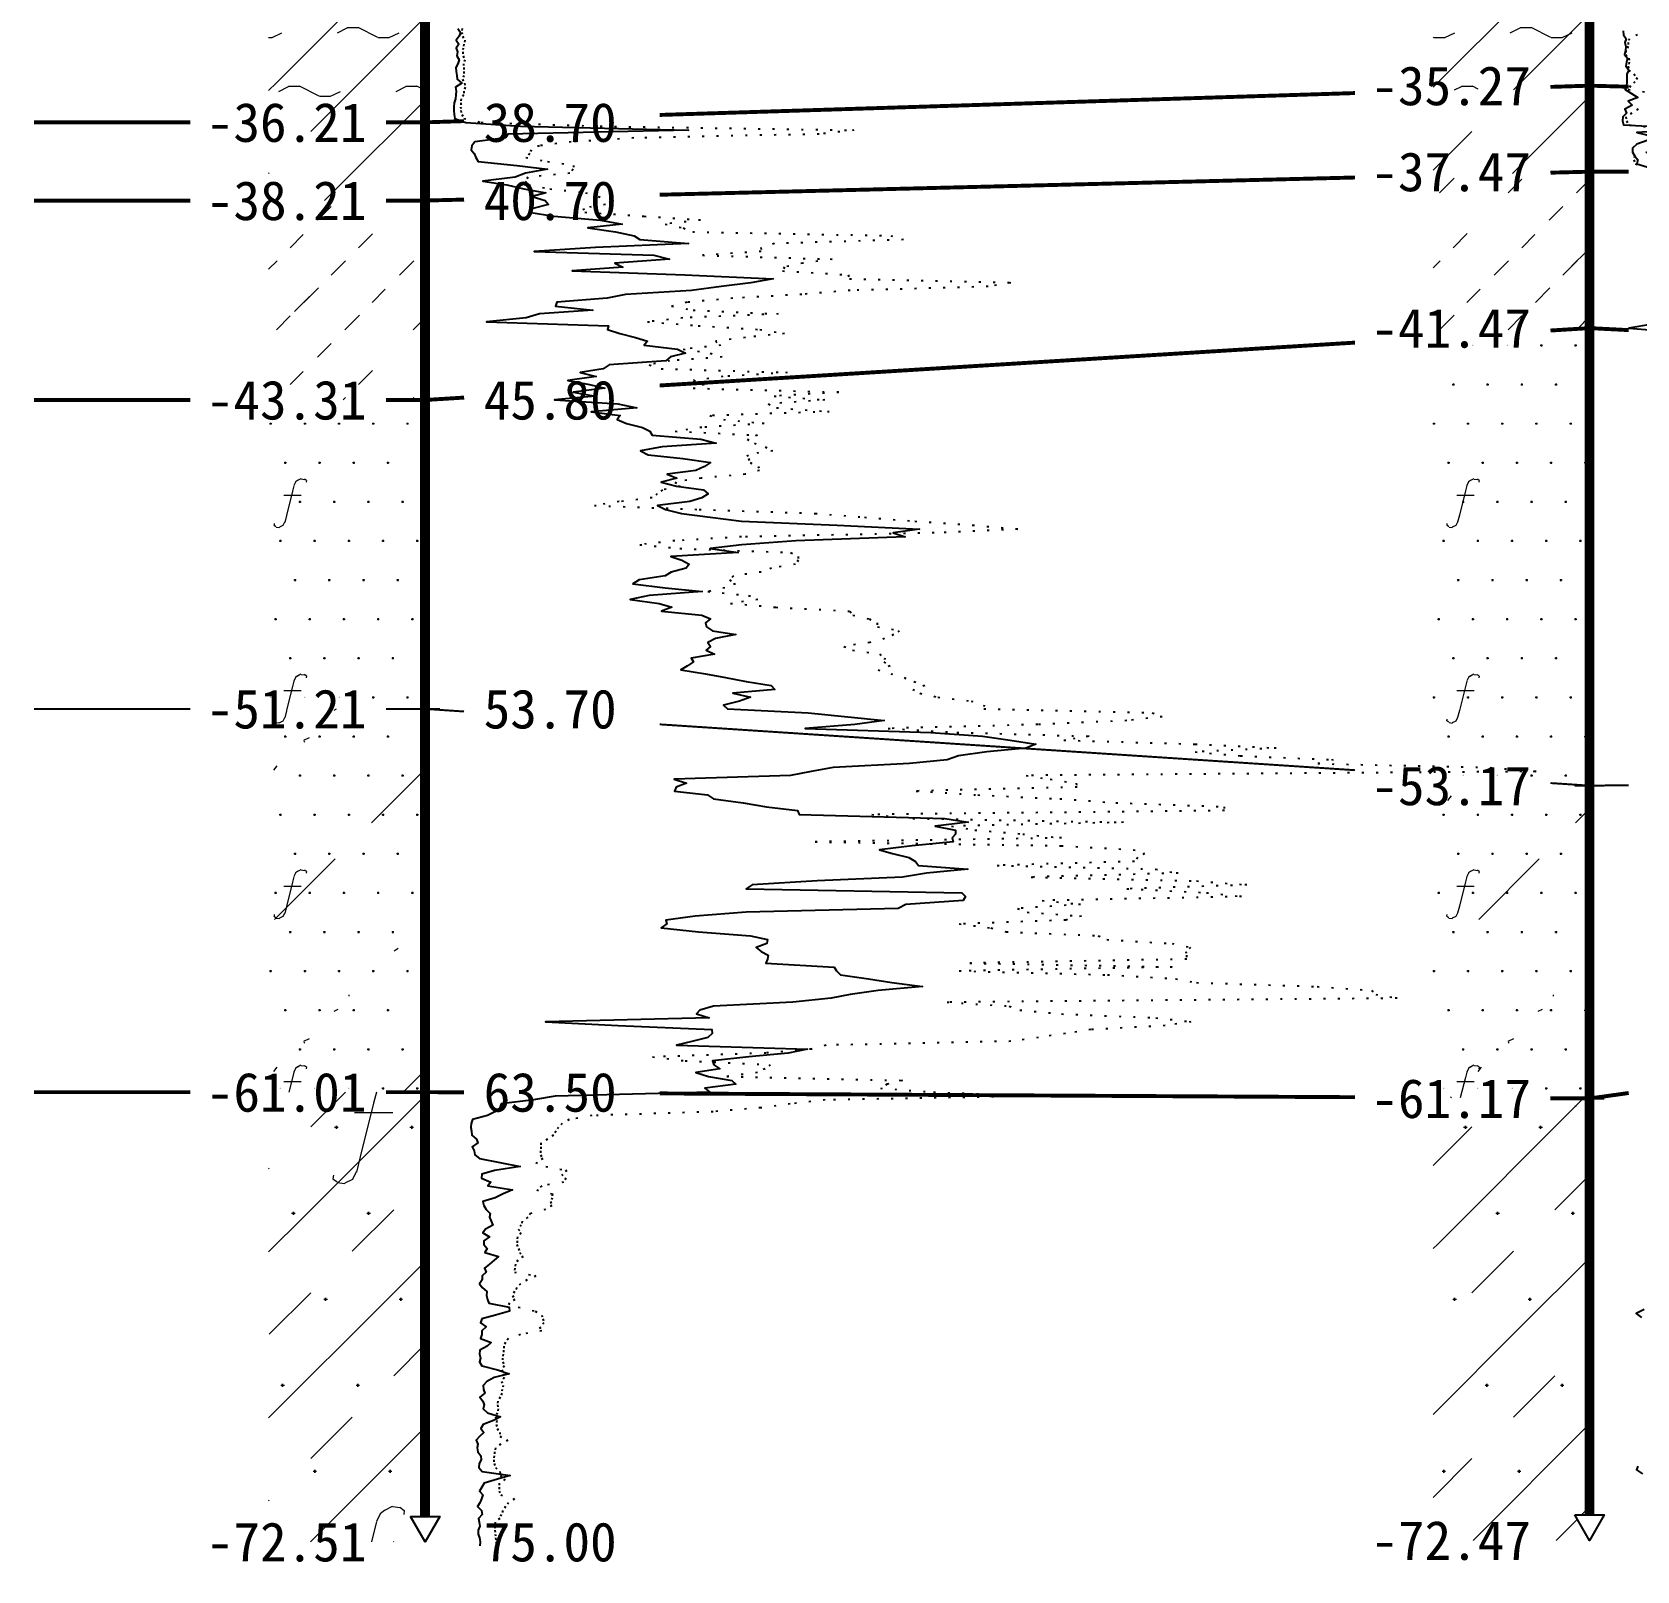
# Model space of a CAD drawing. Extents: x -37 to 3540, y -1485 to 297.
# Drawn here: x 2678.3 to 2760.4, y -825.7 to -747 of the extents above; entities that cross this region are included whole.
import ezdxf
from ezdxf.enums import TextEntityAlignment as Align

# ---------------------------------------------------------------- set-up
doc = ezdxf.new("R2010")
doc.units = 0
doc.linetypes.add('DOT', pattern=[6.35, 0, -6.35])
for name, color, linetype in [('CURVE', 200, 'CONTINUOUS'), ('HOLE', 41, 'CONTINUOUS'), ('STRATUM', 241, 'CONTINUOUS')]:
    doc.layers.add(name, color=color, linetype=linetype)
doc.layers.add('HATCH', color=7, linetype='CONTINUOUS', lineweight=13)
doc.styles.add('ST', font='')
doc.styles.get('ST').set_extended_font_data('SimSun')
pattern_1 = [(45, (2761.5203, -891), (-2.12132, 2.12132), [10, 0]), (26.565, (2762.5944, -891.2536), (5.999823, 5.999812), [0.567, -12.849]), (0, (2762.0274, -891.2536), (0, 6), [0.567, -5.433]), (26.565, (2759.939, -891), (5.999823, 5.999812), [0.567, -12.849]), (0, (2760.446, -890.7464), (0, 6), [0.567, -5.433]), (153.435, (2762.0274, -891.2536), (-5.999818, -5e-06), [1.134, -12.2826]), (26.565, (2765.5944, -888.2536), (5.999823, 5.999812), [0.567, -12.849]), (0, (2765.0274, -888.2536), (0, 6), [0.567, -5.433]), (26.565, (2762.939, -888), (5.999823, 5.999812), [0.567, -12.849]), (0, (2763.446, -887.7464), (0, 6), [0.567, -5.433]), (153.435, (2765.0274, -888.2536), (-5.999818, -5e-06), [1.134, -12.2826])]
pattern_2 = [(45, (2761.52, -891), (-4.24264, 4.24264), [10, 0]), (45, (2762.581, -894.182), (-2.12132, 6.36396), [3, -3])]
pattern_3 = [(45, (2761.5203, -891), (-6e-07, 6.99998), [0.9473, -8.9522]), (45, (2762.9203, -889.6), (-6e-07, 6.99998), [0.9869, -8.9126]), (45, (2764.3203, -888.2), (-6e-07, 6.99998), [1.06018, -8.8393]), (45, (2765.7203, -886.8), (-6e-07, 6.99998), [0.94918, -8.95032]), (45, (2767.1203, -885.4), (-6e-07, 6.99998), [1.0365, -8.863]), (45, (2765.0203, -891), (-6e-07, 6.99998), [1.01335, -8.88615]), (45, (2766.4203, -889.6), (-6e-07, 6.99998), [1.07896, -12.12037]), (45, (2767.8203, -888.2), (-6e-07, 6.99998), [0.99882, -8.90067]), (45, (2762.2203, -886.8), (-4e-07, 6.99998), [1.05533, -8.84416]), (45, (2763.6203, -885.4), (-4e-07, 6.99998), [1.0365, -8.863])]
pattern_4 = [(82.875, (2760.6857, -892.206), (0.000369, 10.000176), [0.0893, -80.5337]), (143.13, (2760.7867, -892.2818), (-29.999964, 20.000054), [0.12627, -49.87373]), (172.875, (2760.9639, -892.304), (-70.000246, 9.99966), [0.17857, -80.44443]), (206.565, (2761.1423, -892.2147), (-9.9997, -9.99969), [0.19954, -22.16046]), (243.435, (2761.2316, -892.0363), (9e-06, -9.9997), [0.19954, -22.16146]), (255.964, (2761.3209, -891.679), (-0.0002, -9.9995), [0.36813, -40.86287]), (255.964, (2761.631, -890.439), (-0.0002, -9.9995), [1.2784, -39.9526]), (255.964, (2761.6994, -890.165), (-0.0002, -9.9995), [0.28235, -40.94865]), (216.87, (2761.8896, -889.9108), (-9.999982, -10.000018), [0.12627, -49.87373]), (243.435, (2761.7886, -889.9865), (9e-06, -9.9997), [0.19954, -22.16146]), (206.565, (2762.068, -889.8215), (-9.9997, -9.99969), [0.19954, -22.16046]), (172.875, (2762.2453, -889.8437), (-70.000246, 9.99966), [0.17857, -80.44443]), (143.13, (2762.3463, -889.9194), (-29.999964, 20.000054), [0.12627, -49.87373]), (82.875, (2762.3352, -890.008), (0.000369, 10.000176), [0.0893, -80.5337]), (0, (2761.191, -890.66), (0, 10), [0.89286, -9.10714]), (0, (2761.5453, -891), (1, 2), [0, -1.75]), (0, (2761.5203, -890.975), (1, 2), [0, -1.75]), (0, (2761.5203, -891), (1, 2), [0, -1.75]), (0, (2761.4953, -891), (1, 2), [0, -1.75]), (0, (2761.5203, -891.025), (1, 2), [0, -1.75])]
pattern_5 = [(45, (2761.52, -891), (-2e-06, 15.4), [4.3383, -17.4406]), (45, (2767.709, -884.777), (-2e-06, 15.4), [4.386, -17.3928]), (45, (2772.669, -879.819), (-2e-06, 15.4), [3.99, -17.789]), (26.565, (2761.52, -883.3), (15.4, 15.4), [0.2123, -34.2231]), (36.87, (2763.0603, -881.76), (15.4, 15.4), [0.435, -76.565]), (315, (2769.22, -875.653), (15.4, 3e-06), [0.0727, -21.7062]), (26.565, (2769.22, -891), (15.4, 15.4), [0.3184, -34.117]), (26.565, (2770.76, -889.46), (15.4, 15.4), [0.2316, -34.2038]), (90, (2771.53, -888.69), (-15.4, -1e-06), [0.0633, -15.3367]), (26.565, (2772.3, -887.92), (15.4, 15.4), [0.2002, -68.6707]), (36.87, (2773.8403, -886.38), (15.4, 15.4), [0.2435, -76.7565]), (45, (2775.38, -884.84), (-5e-07, 15.4), [0.24, -21.5388]), (315, (2776.731, -883.195), (15.4, 3e-06), [0.0727, -21.7062]), (36.87, (2764.6003, -880.22), (15.4, 15.4), [0.2249, -76.7751]), (53.13, (2766.1403, -878.68), (30.8, 46.2), [0.2956, -76.7044]), (53.13, (2767.6803, -877.14), (30.8, 46.2), [0.2777, -76.7223])]
pattern_6 = [(82.875, (2759.684, -893.6533), (0.00081, 22.00039), [0.1964, -177.1742]), (143.13, (2759.9064, -893.82), (-65.99992, 44.00012), [0.2778, -109.7222]), (172.875, (2760.2962, -893.8687), (-154.00054, 21.99925), [0.3929, -176.9777]), (206.565, (2760.689, -893.672), (-21.99935, -21.9993), [0.439, -48.753]), (243.435, (2760.885, -893.28), (2e-05, -21.9993), [0.439, -48.7552]), (255.964, (2761.0816, -892.494), (-0.00044, -21.9989), [0.81, -89.8983]), (255.964, (2761.7637, -889.7656), (-0.00044, -21.9989), [2.8124, -87.8958]), (255.964, (2761.9143, -889.163), (-0.00044, -21.9989), [0.6212, -90.087]), (216.87, (2762.333, -888.6037), (-21.99996, -22.00004), [0.2778, -109.7222]), (243.435, (2762.111, -888.77), (2e-05, -21.9993), [0.439, -48.7552]), (206.565, (2762.7255, -888.407), (-21.99935, -21.9993), [0.439, -48.753]), (172.875, (2763.1153, -888.456), (-154.00054, 21.99925), [0.3929, -176.9777]), (143.13, (2763.3376, -888.6228), (-65.99992, 44.00012), [0.2778, -109.7222]), (82.875, (2763.3132, -888.8177), (0.00081, 22.00039), [0.1964, -177.1742]), (0, (2760.795, -890.252), (0, 22), [1.9643, -20.0357]), (0, (2761.5753, -891), (2.2, 4.4), [0, -3.85]), (0, (2761.5203, -890.945), (2.2, 4.4), [0, -3.85]), (0, (2761.5203, -891), (2.2, 4.4), [0, -3.85]), (0, (2761.4653, -891), (2.2, 4.4), [0, -3.85]), (0, (2761.5203, -891.055), (2.2, 4.4), [0, -3.85])]

msp = doc.modelspace()

# ---------------------------------------------------------------- hatches: boundary and pattern name
at = {"layer": 'HATCH'}
h = msp.add_hatch(dxfattribs=at)
h.set_pattern_fill('YNNT', color=251, style=0)
h.set_pattern_definition(pattern_1)
h.paths.add_polyline_path([(2757.998, -736.71), (2749.998, -737.714), (2749.998, -749.962), (2757.998, -749.71)])
h.paths.add_polyline_path([(2745.928, -751.199), (2755.487, -751.199), (2755.487, -748.266), (2745.928, -748.266)], flags=9)
h.paths.add_polyline_path([(2745.928, -738.199), (2755.487, -738.199), (2755.487, -735.266), (2745.928, -735.266)], flags=9)
h = msp.add_hatch(dxfattribs=at)
h.set_pattern_fill('YNNT', color=251, style=0)
h.set_pattern_definition(pattern_1)
h.paths.add_polyline_path([(2698.429, -744.186), (2690.429, -744.186), (2690.429, -751.586), (2698.429, -751.586)])
h.paths.add_polyline_path([(2686.359, -753.075), (2695.918, -753.075), (2695.918, -750.142), (2686.359, -750.142)], flags=9)
h.paths.add_polyline_path([(2686.359, -745.675), (2695.918, -745.675), (2695.918, -742.742), (2686.359, -742.742)], flags=9)
h = msp.add_hatch(dxfattribs=at)
h.set_pattern_fill('FZNT', color=32, style=0)
h.set_pattern_definition(pattern_2)
h.paths.add_polyline_path([(2757.998, -749.71), (2749.998, -749.962), (2749.998, -754.308), (2757.998, -754.11)])
h.paths.add_polyline_path([(2745.928, -755.599), (2755.487, -755.599), (2755.487, -752.666), (2745.928, -752.666)], flags=9)
h.paths.add_polyline_path([(2745.928, -751.199), (2755.487, -751.199), (2755.487, -748.266), (2745.928, -748.266)], flags=9)
h = msp.add_hatch(dxfattribs=at)
h.set_pattern_fill('FZNT', color=32, style=0)
h.set_pattern_definition(pattern_2)
h.paths.add_polyline_path([(2698.429, -751.586), (2690.429, -751.586), (2690.429, -755.586), (2698.429, -755.586)])
h.paths.add_polyline_path([(2686.359, -757.075), (2695.918, -757.075), (2695.918, -754.142), (2686.359, -754.142)], flags=9)
h.paths.add_polyline_path([(2686.359, -753.075), (2695.918, -753.075), (2695.918, -750.142), (2686.359, -750.142)], flags=9)
h = msp.add_hatch(dxfattribs=at)
h.set_pattern_fill('NZFT', color=52, style=0)
h.set_pattern_definition(pattern_3)
h.paths.add_polyline_path([(2757.998, -754.11), (2749.998, -754.308), (2749.998, -762.604), (2757.998, -762.11)])
h.paths.add_polyline_path([(2745.931, -763.596), (2755.484, -763.596), (2755.484, -760.68), (2745.931, -760.68)], flags=9)
h.paths.add_polyline_path([(2745.928, -755.599), (2755.487, -755.599), (2755.487, -752.666), (2745.928, -752.666)], flags=9)
h = msp.add_hatch(dxfattribs=at)
h.set_pattern_fill('NZFT', color=52, style=0)
h.set_pattern_definition(pattern_3)
h.paths.add_polyline_path([(2698.429, -755.586), (2690.429, -755.586), (2690.429, -765.786), (2698.429, -765.786)])
h.paths.add_polyline_path([(2686.359, -767.275), (2695.918, -767.275), (2695.918, -764.342), (2686.359, -764.342)], flags=9)
h.paths.add_polyline_path([(2686.359, -757.075), (2695.918, -757.075), (2695.918, -754.142), (2686.359, -754.142)], flags=9)
h = msp.add_hatch(dxfattribs=at)
h.set_pattern_fill('FS', color=142, style=0)
h.set_pattern_definition(pattern_4)
h.paths.add_polyline_path([(2757.998, -762.11), (2749.998, -762.604), (2749.998, -784.983), (2757.998, -785.51)])
h.paths.add_polyline_path([(2745.928, -786.999), (2755.487, -786.999), (2755.487, -784.066), (2745.928, -784.066)], flags=9)
h.paths.add_polyline_path([(2745.931, -763.596), (2755.484, -763.596), (2755.484, -760.68), (2745.931, -760.68)], flags=9)
h = msp.add_hatch(dxfattribs=at)
h.set_pattern_fill('FS', color=142, style=0)
h.set_pattern_definition(pattern_4)
h.paths.add_polyline_path([(2698.429, -765.786), (2690.429, -765.786), (2690.429, -781.586), (2698.429, -781.586)])
h.paths.add_polyline_path([(2686.362, -783.072), (2695.915, -783.072), (2695.915, -780.156), (2686.362, -780.156)], flags=9)
h.paths.add_polyline_path([(2686.359, -767.275), (2695.918, -767.275), (2695.918, -764.342), (2686.359, -764.342)], flags=9)
h = msp.add_hatch(dxfattribs=at)
h.set_pattern_fill('FS', color=142, style=0)
h.set_pattern_definition(pattern_4)
h.paths.add_polyline_path([(2698.429, -781.586), (2690.429, -781.586), (2690.429, -801.186), (2698.429, -801.186)])
h.paths.add_polyline_path([(2686.359, -802.675), (2695.918, -802.675), (2695.918, -799.742), (2686.359, -799.742)], flags=9)
h.paths.add_polyline_path([(2686.362, -783.072), (2695.915, -783.072), (2695.915, -780.156), (2686.362, -780.156)], flags=9)
h = msp.add_hatch(dxfattribs=at)
h.set_pattern_fill('SZFT', color=142, scale=2.2, style=0)
h.set_pattern_definition(pattern_5)
h.paths.add_polyline_path([(2698.429, -781.586), (2690.429, -781.586), (2690.429, -801.186), (2698.429, -801.186)])
h.paths.add_polyline_path([(2686.359, -802.675), (2695.918, -802.675), (2695.918, -799.742), (2686.359, -799.742)], flags=9)
h.paths.add_polyline_path([(2686.362, -783.072), (2695.915, -783.072), (2695.915, -780.156), (2686.362, -780.156)], flags=9)
h = msp.add_hatch(dxfattribs=at)
h.set_pattern_fill('FS', color=142, style=0)
h.set_pattern_definition(pattern_4)
h.paths.add_polyline_path([(2757.998, -785.51), (2749.998, -784.983), (2749.998, -801.466), (2757.998, -801.51)])
h.paths.add_polyline_path([(2745.928, -802.999), (2755.487, -802.999), (2755.487, -800.066), (2745.928, -800.066)], flags=9)
h.paths.add_polyline_path([(2745.928, -786.999), (2755.487, -786.999), (2755.487, -784.066), (2745.928, -784.066)], flags=9)
h = msp.add_hatch(dxfattribs=at)
h.set_pattern_fill('SZFT', color=142, scale=2.2, style=0)
h.set_pattern_definition(pattern_5)
h.paths.add_polyline_path([(2757.998, -785.51), (2749.998, -784.983), (2749.998, -801.466), (2757.998, -801.51)])
h.paths.add_polyline_path([(2745.928, -802.999), (2755.487, -802.999), (2755.487, -800.066), (2745.928, -800.066)], flags=9)
h.paths.add_polyline_path([(2745.928, -786.999), (2755.487, -786.999), (2755.487, -784.066), (2745.928, -784.066)], flags=9)
h = msp.add_hatch(dxfattribs=at)
h.set_pattern_fill('FZNT', color=32, style=0)
h.set_pattern_definition(pattern_2)
h.paths.add_polyline_path([(2698.429, -801.186), (2690.429, -801.186), (2690.429, -824.186), (2698.429, -824.186), (2697.679, -822.887), (2698.429, -822.887)])
h.paths.add_polyline_path([(2686.362, -825.672), (2695.915, -825.672), (2695.915, -822.756), (2686.362, -822.756)], flags=9)
h.paths.add_polyline_path([(2686.359, -802.675), (2695.918, -802.675), (2695.918, -799.742), (2686.359, -799.742)], flags=9)
h = msp.add_hatch(dxfattribs=at)
h.set_pattern_fill('FS', color=32, scale=2.2, style=0)
h.set_pattern_definition(pattern_6)
h.paths.add_polyline_path([(2698.429, -801.186), (2690.429, -801.186), (2690.429, -824.186), (2698.429, -824.186), (2697.679, -822.887), (2698.429, -822.887)])
h.paths.add_polyline_path([(2686.362, -825.672), (2695.915, -825.672), (2695.915, -822.756), (2686.362, -822.756)], flags=9)
h.paths.add_polyline_path([(2686.359, -802.675), (2695.918, -802.675), (2695.918, -799.742), (2686.359, -799.742)], flags=9)
h = msp.add_hatch(dxfattribs=at)
h.set_pattern_fill('FZNT', color=32, style=0)
h.set_pattern_definition(pattern_2)
h.paths.add_polyline_path([(2757.998, -801.51), (2749.998, -801.466), (2749.998, -824.11), (2757.998, -824.11), (2757.248, -822.811), (2757.998, -822.811)])
h.paths.add_polyline_path([(2745.934, -825.593), (2755.481, -825.593), (2755.481, -822.694), (2745.934, -822.694)], flags=9)
h.paths.add_polyline_path([(2745.928, -802.999), (2755.487, -802.999), (2755.487, -800.066), (2745.928, -800.066)], flags=9)
h = msp.add_hatch(dxfattribs=at)
h.set_pattern_fill('FS', color=32, scale=2.2, style=0)
h.set_pattern_definition(pattern_6)
h.paths.add_polyline_path([(2757.998, -801.51), (2749.998, -801.466), (2749.998, -824.11), (2757.998, -824.11), (2757.248, -822.811), (2757.998, -822.811)])
h.paths.add_polyline_path([(2745.934, -825.593), (2755.481, -825.593), (2755.481, -822.694), (2745.934, -822.694)], flags=9)
h.paths.add_polyline_path([(2745.928, -802.999), (2755.487, -802.999), (2755.487, -800.066), (2745.928, -800.066)], flags=9)

# ---------------------------------------------------------------- linework, layer by layer
at = {"layer": 'CURVE', "color": 30, "linetype": 'Continuous'}
for points in [[(2700.109, -746.786), (2700.249, -746.986), (2700.179, -747.186), (2700.029, -747.386), (2700.149, -747.586), (2700.019, -747.786), (2700.089, -747.986), (2700.059, -748.186), (2700.179, -748.386), (2700.099, -748.586), (2700.009, -748.786), (2700.019, -748.986), (2700.059, -749.186), (2700.079, -749.386), (2700.309, -749.586), (2699.989, -749.786), (2700.029, -749.986), (2699.999, -750.186), (2699.989, -750.386), (2699.919, -750.586), (2699.909, -750.786), (2699.909, -750.986), (2699.919, -751.186), (2699.959, -751.386), (2700.509, -751.586), (2703.309, -751.786), (2711.909, -751.986), (2702.659, -752.186), (2702.539, -752.386), (2700.979, -752.586), (2700.819, -752.786), (2700.789, -752.986), (2700.939, -753.186), (2701.019, -753.386), (2701.139, -753.586), (2703.119, -753.786), (2704.689, -753.986), (2703.569, -754.186), (2703.039, -754.386), (2701.389, -754.586), (2702.619, -754.786), (2703.489, -754.986), (2704.609, -755.186), (2703.909, -755.386), (2704.579, -755.586), (2704.749, -755.786), (2703.939, -755.986), (2703.739, -756.186), (2705.009, -756.386), (2707.399, -756.586), (2708.509, -756.786), (2706.749, -756.986), (2708.179, -757.186), (2709.129, -757.386), (2709.419, -757.586), (2711.899, -757.786), (2707.149, -757.986), (2704.009, -758.186), (2710.139, -758.386), (2710.939, -758.586), (2708.129, -758.786), (2708.539, -758.986), (2705.949, -759.186), (2711.719, -759.386), (2716.239, -759.586), (2715.089, -759.786), (2713.579, -759.986), (2712.059, -760.186), (2708.679, -760.386), (2707.749, -760.586), (2705.169, -760.786), (2705.099, -760.986), (2707.009, -761.186), (2704.289, -761.386), (2703.609, -761.586), (2701.569, -761.786), (2707.809, -761.986), (2707.769, -762.186), (2708.389, -762.386), (2709.199, -762.586), (2709.809, -762.786), (2709.639, -762.986), (2711.349, -763.186), (2711.749, -763.386), (2710.979, -763.586), (2710.749, -763.786), (2707.839, -763.986), (2707.539, -764.186), (2706.369, -764.386), (2707.189, -764.586), (2705.739, -764.786), (2706.839, -764.986), (2707.629, -765.186), (2706.009, -765.386), (2707.129, -765.586), (2705.059, -765.786), (2708.299, -765.986), (2709.269, -766.186), (2706.929, -766.386), (2708.409, -766.586), (2708.249, -766.786), (2708.739, -766.986), (2709.549, -767.186), (2709.929, -767.386), (2710.039, -767.586), (2712.539, -767.786), (2713.329, -767.986), (2710.559, -768.186), (2709.449, -768.386), (2709.849, -768.586), (2711.619, -768.786), (2713.029, -768.986), (2712.729, -769.186), (2712.289, -769.386), (2710.819, -769.586), (2711.309, -769.786), (2710.509, -769.986), (2711.299, -770.186), (2712.679, -770.386), (2712.909, -770.586), (2712.579, -770.786), (2711.979, -770.986), (2710.319, -771.186), (2710.729, -771.386), (2711.539, -771.586), (2713.019, -771.786), (2714.619, -771.986), (2719.509, -772.186), (2723.729, -772.386), (2722.379, -772.586), (2722.989, -772.786), (2717.399, -772.986), (2714.639, -773.186), (2713.019, -773.386), (2714.449, -773.586), (2711.009, -773.786), (2711.569, -773.986), (2711.939, -774.186), (2711.779, -774.386), (2711.019, -774.586), (2710.709, -774.786), (2709.379, -774.986), (2709.059, -775.186), (2710.719, -775.386), (2712.599, -775.586), (2709.889, -775.786), (2708.919, -775.986), (2710.399, -776.186), (2711.049, -776.386), (2710.529, -776.586), (2712.589, -776.786), (2713.029, -776.986), (2712.769, -777.186), (2712.829, -777.386), (2713.139, -777.586), (2714.319, -777.786), (2713.289, -777.986), (2712.899, -778.186), (2713.029, -778.386), (2712.809, -778.586), (2713.239, -778.786), (2712.039, -778.986), (2712.169, -779.186), (2711.859, -779.386), (2711.519, -779.586), (2712.779, -779.786), (2713.799, -779.986), (2714.849, -780.186), (2716.139, -780.386), (2716.319, -780.586), (2714.169, -780.786), (2715.079, -780.986), (2714.519, -781.186), (2713.689, -781.386), (2713.899, -781.586), (2718.029, -781.786), (2720.059, -781.986), (2721.919, -782.186), (2720.419, -782.386), (2717.879, -782.586), (2724.309, -782.786), (2726.939, -782.986), (2728.359, -783.186), (2729.679, -783.386), (2729.159, -783.586), (2727.169, -783.786), (2725.709, -783.986), (2725.139, -784.186), (2723.209, -784.386), (2719.309, -784.586), (2718.179, -784.786), (2717.129, -784.986), (2711.179, -785.186), (2711.799, -785.386), (2711.269, -785.586), (2711.189, -785.786), (2712.869, -785.986), (2713.179, -786.186), (2714.709, -786.386), (2715.899, -786.586), (2717.479, -786.786), (2717.569, -786.986), (2725.009, -787.186), (2726.219, -787.386), (2724.529, -787.586), (2725.559, -787.786), (2725.559, -787.986), (2725.399, -788.186), (2725.439, -788.386), (2723.339, -788.586), (2721.669, -788.786), (2722.339, -788.986), (2723.179, -789.186), (2723.509, -789.386), (2723.669, -789.586), (2726.189, -789.786), (2724.079, -789.986), (2722.849, -790.186), (2718.489, -790.386), (2715.159, -790.586), (2714.859, -790.786), (2725.889, -790.986), (2726.079, -791.186), (2725.959, -791.386), (2723.029, -791.586), (2722.629, -791.786), (2714.849, -791.986), (2712.249, -792.186), (2710.739, -792.386), (2710.799, -792.586), (2710.499, -792.786), (2712.419, -792.986), (2715.069, -793.186), (2715.939, -793.386), (2715.919, -793.586), (2715.369, -793.786), (2715.629, -793.986), (2715.979, -794.186), (2715.939, -794.386), (2715.869, -794.586), (2719.349, -794.786), (2719.479, -794.986), (2719.679, -795.186), (2721.109, -795.386), (2722.309, -795.586), (2723.879, -795.786), (2721.609, -795.986), (2720.179, -796.186), (2719.209, -796.386), (2717.239, -796.586), (2713.189, -796.786), (2712.479, -796.986), (2712.309, -797.186), (2712.959, -797.386), (2704.589, -797.586), (2708.309, -797.786), (2713.099, -797.986), (2713.109, -798.186), (2712.889, -798.386), (2712.149, -798.586), (2711.299, -798.786), (2717.999, -798.986), (2717.009, -799.186), (2714.999, -799.386), (2713.129, -799.586), (2713.199, -799.786), (2713.509, -799.986), (2712.289, -800.186), (2712.929, -800.386), (2714.119, -800.586), (2714.319, -800.786), (2712.739, -800.986), (2712.999, -801.186), (2705.079, -801.386), (2703.979, -801.586), (2702.329, -801.786), (2702.259, -801.986), (2701.999, -802.186), (2701.629, -802.386), (2700.849, -802.586), (2700.789, -802.786), (2700.769, -802.986), (2700.799, -803.186), (2700.829, -803.386), (2701.059, -803.586), (2701.129, -803.786), (2700.839, -803.986), (2700.939, -804.186), (2700.969, -804.386), (2701.219, -804.586), (2702.259, -804.786), (2703.289, -804.986), (2701.979, -805.186), (2701.329, -805.386), (2701.309, -805.586), (2701.789, -805.786), (2701.649, -805.986), (2702.899, -806.186), (2702.429, -806.386), (2702.009, -806.586), (2701.379, -806.786), (2701.429, -806.986), (2701.559, -807.186), (2701.759, -807.386), (2701.719, -807.586), (2701.819, -807.786), (2701.889, -807.986), (2701.529, -808.186), (2701.379, -808.386), (2701.719, -808.586), (2701.439, -808.786), (2701.429, -808.986), (2701.599, -809.186), (2701.479, -809.386), (2702.179, -809.586), (2701.969, -809.786), (2701.729, -809.986), (2701.469, -810.186), (2701.549, -810.386), (2701.359, -810.586), (2701.349, -810.786), (2701.209, -810.986), (2701.349, -811.186), (2701.589, -811.386), (2701.569, -811.586), (2701.619, -811.786), (2701.699, -811.986), (2702.729, -812.186), (2702.749, -812.386), (2702.039, -812.586), (2701.329, -812.786), (2701.269, -812.986), (2701.559, -813.186), (2701.339, -813.386), (2701.329, -813.586), (2701.259, -813.786), (2701.809, -813.986), (2701.609, -814.186), (2701.239, -814.386), (2701.209, -814.586), (2701.259, -814.786), (2701.209, -814.986), (2701.329, -815.186), (2702.139, -815.386), (2702.729, -815.586), (2701.969, -815.786), (2701.589, -815.986), (2701.399, -816.186), (2701.419, -816.386), (2701.479, -816.586), (2701.239, -816.786), (2701.379, -816.986), (2701.459, -817.186), (2701.399, -817.386), (2701.629, -817.586), (2702.289, -817.786), (2701.929, -817.986), (2701.399, -818.186), (2701.289, -818.386), (2701.439, -818.586), (2701.239, -818.786), (2701.049, -818.986), (2701.129, -819.186), (2701.099, -819.386), (2701.129, -819.586), (2701.289, -819.786), (2701.299, -819.986), (2701.199, -820.186), (2701.189, -820.386), (2701.349, -820.586), (2702.779, -820.786), (2702.139, -820.986), (2701.449, -821.186), (2701.339, -821.386), (2701.209, -821.586), (2701.379, -821.786), (2701.309, -821.986), (2701.239, -822.186), (2701.119, -822.386), (2701.309, -822.586), (2701.349, -822.786), (2701.169, -822.986), (2701.199, -823.186), (2701.229, -823.386), (2701.149, -823.586), (2701.139, -823.786), (2701.209, -823.986), (2701.249, -824.186), (2701.239, -824.386)], [(2759.708, -746.91), (2759.728, -747.11), (2759.868, -747.31), (2759.808, -747.51), (2759.848, -747.71), (2759.838, -747.91), (2759.788, -748.11), (2759.938, -748.31), (2759.878, -748.51), (2759.858, -748.71), (2760.008, -748.91), (2759.898, -749.11), (2759.908, -749.31), (2759.898, -749.51), (2759.888, -749.71), (2759.818, -749.91), (2760.148, -750.11), (2760.468, -750.31), (2759.968, -750.51), (2760.168, -750.71), (2759.808, -750.91), (2759.878, -751.11), (2759.698, -751.31), (2759.678, -751.51), (2759.728, -751.71), (2763.418, -751.91), (2760.408, -752.11), (2761.268, -752.31)], [(2760.938, -752.51), (2760.408, -752.71), (2760.198, -752.91), (2760.198, -753.11), (2760.308, -753.31), (2760.458, -753.51), (2760.408, -753.71), (2761.098, -753.91)], [(2761.218, -761.91), (2759.998, -762.11), (2762.568, -762.31)], [(2760.788, -812.31), (2760.388, -812.51), (2760.658, -812.71)], [(2760.468, -820.31), (2760.398, -820.51), (2760.698, -820.71)]]:
    msp.add_lwpolyline(points, dxfattribs=at)
at = {"layer": 'CURVE', "color": 100, "linetype": 'DOT', "ltscale": 0.1}
for points in [[(2700.329, -746.786), (2700.299, -746.986), (2700.349, -747.186), (2700.469, -747.386), (2700.419, -747.586), (2700.379, -747.786), (2700.359, -747.986), (2700.379, -748.186), (2700.459, -748.386), (2700.389, -748.586), (2700.419, -748.786), (2700.409, -748.986), (2700.409, -749.186), (2700.339, -749.386), (2700.439, -749.586), (2700.479, -749.786), (2700.419, -749.986), (2700.409, -750.186), (2700.269, -750.386), (2700.259, -750.586), (2700.249, -750.786), (2700.259, -750.986), (2700.309, -751.186), (2700.419, -751.386), (2701.299, -751.586), (2707.389, -751.786), (2720.369, -751.986), (2718.589, -752.186), (2709.109, -752.386), (2705.899, -752.586), (2704.279, -752.786), (2703.849, -752.986), (2703.789, -753.186), (2703.589, -753.386), (2704.699, -753.586), (2706.029, -753.786), (2706.009, -753.986), (2705.829, -754.186), (2703.689, -754.386), (2703.559, -754.586), (2703.719, -754.786), (2704.809, -754.986), (2706.629, -755.186), (2707.289, -755.386), (2707.919, -755.586), (2707.659, -755.786), (2706.519, -755.986), (2706.599, -756.186), (2709.639, -756.386), (2712.519, -756.586), (2710.709, -756.786), (2711.639, -756.986), (2712.119, -757.186), (2722.249, -757.386), (2722.899, -757.586), (2716.299, -757.786), (2715.609, -757.986), (2715.619, -758.186), (2712.629, -758.386), (2719.249, -758.586), (2717.749, -758.786), (2716.809, -758.986), (2716.719, -759.186), (2720.069, -759.386), (2720.139, -759.586), (2728.389, -759.786), (2727.239, -759.986), (2720.179, -760.186), (2717.699, -760.386), (2714.169, -760.586), (2711.839, -760.786), (2711.039, -760.986), (2712.139, -761.186), (2716.499, -761.386), (2711.609, -761.586), (2709.809, -761.786), (2712.399, -761.986), (2715.559, -762.186), (2716.809, -762.386), (2714.819, -762.586), (2713.279, -762.786), (2713.549, -762.986), (2711.639, -763.186), (2713.019, -763.386), (2713.629, -763.586), (2710.939, -763.786), (2709.899, -763.986), (2710.509, -764.186), (2716.959, -764.386), (2713.669, -764.586), (2712.169, -764.786), (2712.699, -764.986), (2712.139, -765.186), (2719.589, -765.386), (2716.289, -765.586), (2718.879, -765.786), (2715.989, -765.986), (2716.409, -766.186), (2719.109, -766.386), (2712.999, -766.586), (2713.689, -766.786), (2715.769, -766.986), (2712.589, -767.186), (2711.219, -767.386), (2715.429, -767.586), (2714.909, -767.786), (2715.279, -767.986), (2715.829, -768.186), (2716.219, -768.386), (2714.909, -768.586), (2714.969, -768.786), (2715.059, -768.986), (2715.469, -769.186), (2715.539, -769.386), (2714.809, -769.586), (2712.549, -769.786), (2711.209, -769.986), (2711.479, -770.186), (2710.579, -770.386), (2710.309, -770.586), (2710.039, -770.786), (2708.359, -770.986), (2707.089, -771.186), (2712.449, -771.386), (2718.379, -771.586), (2720.909, -771.786), (2723.489, -771.986), (2726.439, -772.186), (2728.749, -772.386), (2724.469, -772.586), (2714.609, -772.786), (2711.209, -772.986), (2709.419, -773.186), (2711.469, -773.386), (2717.129, -773.586), (2717.509, -773.786), (2717.519, -773.986), (2717.369, -774.186), (2716.159, -774.386), (2715.619, -774.586), (2714.199, -774.786), (2714.009, -774.986), (2714.309, -775.186), (2713.759, -775.386), (2712.899, -775.586), (2714.979, -775.786), (2715.449, -775.986), (2714.059, -776.186), (2716.379, -776.386), (2720.159, -776.586), (2720.309, -776.786), (2721.139, -776.986), (2721.559, -777.186), (2721.569, -777.386), (2722.689, -777.586), (2722.399, -777.786), (2721.939, -777.986), (2721.179, -778.186), (2719.859, -778.386), (2720.299, -778.586), (2721.679, -778.786), (2721.949, -778.986), (2721.899, -779.186), (2722.219, -779.386), (2721.599, -779.586), (2722.249, -779.786), (2722.929, -779.986), (2723.439, -780.186), (2723.989, -780.386), (2723.379, -780.586), (2723.739, -780.786), (2724.659, -780.986), (2726.359, -781.186), (2727.029, -781.386), (2727.009, -781.586), (2735.629, -781.786), (2736.129, -781.986), (2734.319, -782.186), (2729.769, -782.386), (2722.119, -782.586), (2725.629, -782.786), (2732.399, -782.986), (2731.109, -783.186), (2737.819, -783.386), (2741.959, -783.586), (2737.829, -783.786), (2740.139, -783.986), (2744.889, -784.186), (2744.089, -784.386), (2752.919, -784.586), (2755.269, -784.786), (2729.179, -784.986), (2730.409, -785.186), (2731.729, -785.386), (2731.779, -785.586), (2723.559, -785.786), (2726.709, -785.986), (2730.899, -786.186), (2733.759, -786.386), (2739.299, -786.586), (2739.329, -786.786), (2721.279, -786.986), (2723.389, -787.186), (2734.159, -787.386), (2725.359, -787.586), (2726.559, -787.786), (2728.999, -787.986), (2730.979, -788.186), (2718.389, -788.386), (2730.979, -788.586), (2734.659, -788.786), (2735.239, -788.986), (2734.889, -789.186), (2734.719, -789.386), (2727.689, -789.586), (2735.799, -789.786), (2736.959, -789.986), (2729.429, -790.186), (2737.899, -790.386), (2740.469, -790.586), (2734.329, -790.786), (2738.409, -790.986), (2740.189, -791.186), (2729.999, -791.386), (2731.959, -791.586), (2728.739, -791.786), (2729.229, -791.986), (2732.009, -792.186), (2731.209, -792.386), (2725.749, -792.586), (2727.369, -792.786), (2728.159, -792.986), (2732.869, -793.186), (2733.309, -793.386), (2736.639, -793.586), (2737.589, -793.786), (2737.349, -793.986), (2737.379, -794.186), (2737.389, -794.386), (2726.299, -794.586), (2736.649, -794.786), (2725.759, -794.986), (2733.339, -795.186), (2736.819, -795.386), (2737.899, -795.586), (2744.069, -795.786), (2746.849, -795.986), (2747.059, -796.186), (2748.159, -796.386), (2725.129, -796.586), (2728.309, -796.786), (2728.859, -796.986), (2730.989, -797.186), (2735.819, -797.386), (2737.609, -797.586), (2736.289, -797.786), (2732.489, -797.986), (2731.189, -798.186), (2729.799, -798.386), (2728.399, -798.586), (2718.939, -798.786), (2718.189, -798.986), (2715.869, -799.186), (2710.069, -799.386), (2711.739, -799.586), (2716.089, -799.786), (2715.819, -799.986), (2715.429, -800.186), (2713.859, -800.386), (2722.859, -800.586), (2722.069, -800.786), (2721.719, -800.986), (2724.439, -801.186), (2729.719, -801.386), (2718.889, -801.586), (2717.109, -801.786), (2715.609, -801.986), (2713.169, -802.186), (2706.969, -802.386), (2705.799, -802.586), (2705.449, -802.786), (2705.259, -802.986), (2705.129, -803.186), (2704.999, -803.386), (2704.699, -803.586), (2704.359, -803.786), (2704.359, -803.986), (2704.339, -804.186), (2704.329, -804.386), (2704.459, -804.586), (2704.089, -804.786), (2704.609, -804.986), (2705.679, -805.186), (2705.409, -805.386), (2705.629, -805.586), (2705.519, -805.786), (2704.399, -805.986), (2704.139, -806.186), (2704.949, -806.386), (2704.929, -806.586), (2704.849, -806.786), (2704.909, -806.986), (2704.599, -807.186), (2703.829, -807.386), (2703.689, -807.586), (2703.399, -807.786), (2703.349, -807.986), (2703.199, -808.186), (2703.349, -808.386), (2703.159, -808.586), (2703.139, -808.786), (2703.129, -808.986), (2703.209, -809.186), (2703.269, -809.386), (2703.449, -809.586), (2703.169, -809.786), (2703.049, -809.986), (2703.019, -810.186), (2702.999, -810.386), (2704.099, -810.586), (2703.659, -810.786), (2703.319, -810.986), (2703.129, -811.186), (2703.009, -811.386), (2702.899, -811.586), (2703.019, -811.786), (2702.679, -811.986), (2703.199, -812.186), (2704.059, -812.386), (2704.399, -812.586), (2704.459, -812.786), (2704.509, -812.986), (2704.279, -813.186), (2704.399, -813.386), (2703.319, -813.586), (2702.699, -813.786), (2702.539, -813.986), (2702.459, -814.186), (2702.449, -814.386), (2702.419, -814.586), (2702.389, -814.786), (2702.409, -814.986), (2702.489, -815.186), (2702.349, -815.386), (2702.429, -815.586), (2702.489, -815.786), (2702.339, -815.986), (2702.429, -816.186), (2702.379, -816.386), (2702.349, -816.586), (2702.279, -816.786), (2702.149, -816.986), (2702.129, -817.186), (2702.169, -817.386), (2702.119, -817.586), (2702.039, -817.786), (2702.099, -817.986), (2702.069, -818.186), (2702.119, -818.386), (2702.249, -818.586), (2702.249, -818.786), (2702.669, -818.986), (2702.299, -819.186), (2702.029, -819.386), (2701.989, -819.586), (2701.959, -819.786), (2701.949, -819.986), (2701.959, -820.186), (2702.029, -820.386), (2702.249, -820.586), (2702.279, -820.786), (2702.529, -820.986), (2702.229, -821.186), (2702.219, -821.386), (2702.229, -821.586), (2702.299, -821.786), (2703.009, -821.986), (2702.699, -822.186), (2702.549, -822.386), (2702.409, -822.586), (2702.319, -822.786), (2702.249, -822.986), (2702.019, -823.186), (2701.989, -823.386), (2701.999, -823.586), (2702.019, -823.786), (2702.039, -823.986), (2702.059, -824.186), (2702.059, -824.386)], [(2760.448, -747.11), (2760.018, -747.31), (2759.978, -747.51), (2759.978, -747.71), (2759.848, -747.91), (2759.848, -748.11), (2760.008, -748.31), (2760.028, -748.51), (2759.978, -748.71), (2759.988, -748.91), (2760.258, -749.11), (2760.438, -749.31), (2760.318, -749.51), (2760.088, -749.71), (2759.978, -749.91), (2761.468, -750.11)], [(2760.488, -750.91), (2760.158, -751.11), (2759.858, -751.31), (2759.888, -751.51), (2760.018, -751.71), (2761.598, -751.91)], [(2760.968, -753.11), (2760.298, -753.31), (2760.258, -753.51), (2760.338, -753.71), (2760.998, -753.91)]]:
    msp.add_lwpolyline(points, dxfattribs=at)
at = {"layer": 'HOLE', "linetype": 'Continuous', "const_width": 0.5}
for points in [[(2698.429, -674.186), (2698.429, -822.887)], [(2757.998, -674.11), (2757.998, -822.811)]]:
    msp.add_lwpolyline(points, dxfattribs=at)
at = {"layer": 'HOLE', "linetype": 'Continuous'}
for points in [[(2757.248, -749.71), (2758.748, -749.71)], [(2697.679, -751.586), (2699.179, -751.586)], [(2757.248, -754.11), (2758.748, -754.11)], [(2697.679, -755.586), (2699.179, -755.586)], [(2757.248, -762.11), (2758.748, -762.11)], [(2697.679, -765.786), (2699.179, -765.786)], [(2697.679, -781.586), (2699.179, -781.586)], [(2757.248, -785.51), (2758.748, -785.51)], [(2697.679, -801.186), (2699.179, -801.186)], [(2757.248, -801.51), (2758.748, -801.51)]]:
    msp.add_lwpolyline(points, dxfattribs=at)
for points in [[(2697.679, -822.887), (2699.179, -822.887), (2698.429, -824.186)], [(2757.248, -822.811), (2758.748, -822.811), (2757.998, -824.11)]]:
    msp.add_lwpolyline(points, close=True, dxfattribs=at)
at = {"layer": 'STRATUM', "linetype": 'Continuous'}
for points, const_width in [([(2710.429, -751.208), (2728.214, -750.648), (2745.998, -750.088)], 0.2), ([(2755.998, -749.773), (2757.998, -749.71), (2759.998, -749.764)], 0.2), ([(2678.429, -751.586), (2686.429, -751.586)], 0.2), ([(2696.429, -751.586), (2698.429, -751.586), (2700.429, -751.523)], 0.2), ([(2710.429, -755.289), (2728.214, -754.848), (2745.998, -754.407)], 0.2), ([(2755.998, -754.16), (2757.998, -754.11), (2759.998, -754.103)], 0.2), ([(2678.429, -755.586), (2686.429, -755.586)], 0.2), ([(2696.429, -755.586), (2698.429, -755.586), (2700.429, -755.536)], 0.2), ([(2755.998, -762.233), (2757.998, -762.11), (2759.998, -762.212)], 0.2), ([(2710.429, -765.045), (2728.214, -763.948), (2745.998, -762.851)], 0.2), ([(2678.429, -765.786), (2686.429, -765.786)], 0.2), ([(2696.429, -765.786), (2698.429, -765.786), (2700.429, -765.663)], 0.2), ([(2678.429, -781.586), (2686.429, -781.586)], 0.1), ([(2696.429, -781.586), (2698.429, -781.586), (2700.429, -781.718)], 0.1), ([(2710.429, -782.376), (2728.214, -783.548), (2745.998, -784.72)], 0.1), ([(2755.998, -785.378), (2757.998, -785.51), (2759.998, -785.489)], 0.1), ([(2678.429, -801.186), (2686.429, -801.186)], 0.2), ([(2696.429, -801.186), (2698.429, -801.186), (2700.429, -801.197)], 0.2), ([(2710.429, -801.251), (2728.214, -801.348), (2745.998, -801.445)], 0.2), ([(2755.998, -801.499), (2757.998, -801.51), (2759.998, -801.231)], 0.2)]:
    msp.add_lwpolyline(points, dxfattribs=dict(at, const_width=const_width))

# ---------------------------------------------------------------- texts
at = {"layer": 'HOLE', "style": 'ST'}
for s, p in [('-35.27', (2754.998, -749.71)), ('-36.21', (2695.429, -751.586)), ('-37.47', (2754.998, -754.11)), ('-38.21', (2695.429, -755.586)), ('-41.47', (2754.998, -762.11)), ('-43.31', (2695.429, -765.786)), ('-51.21', (2695.429, -781.586)), ('-53.17', (2754.998, -785.51)), ('-61.01', (2695.429, -801.186)), ('-61.17', (2754.998, -801.51)), ('-72.51', (2695.429, -824.186)), ('-72.47', (2754.998, -824.11))]:
    msp.add_text(s, height=2, dxfattribs=at).set_placement(p, align=Align.MIDDLE_RIGHT)
for s, p in [('38.70', (2701.429, -751.586)), ('40.70', (2701.429, -755.586)), ('45.80', (2701.429, -765.786)), ('53.70', (2701.429, -781.586)), ('63.50', (2701.429, -801.186)), ('75.00', (2701.429, -824.186))]:
    msp.add_text(s, height=2, dxfattribs=at).set_placement(p, align=Align.MIDDLE_LEFT)

doc.saveas('drawing.dxf')
